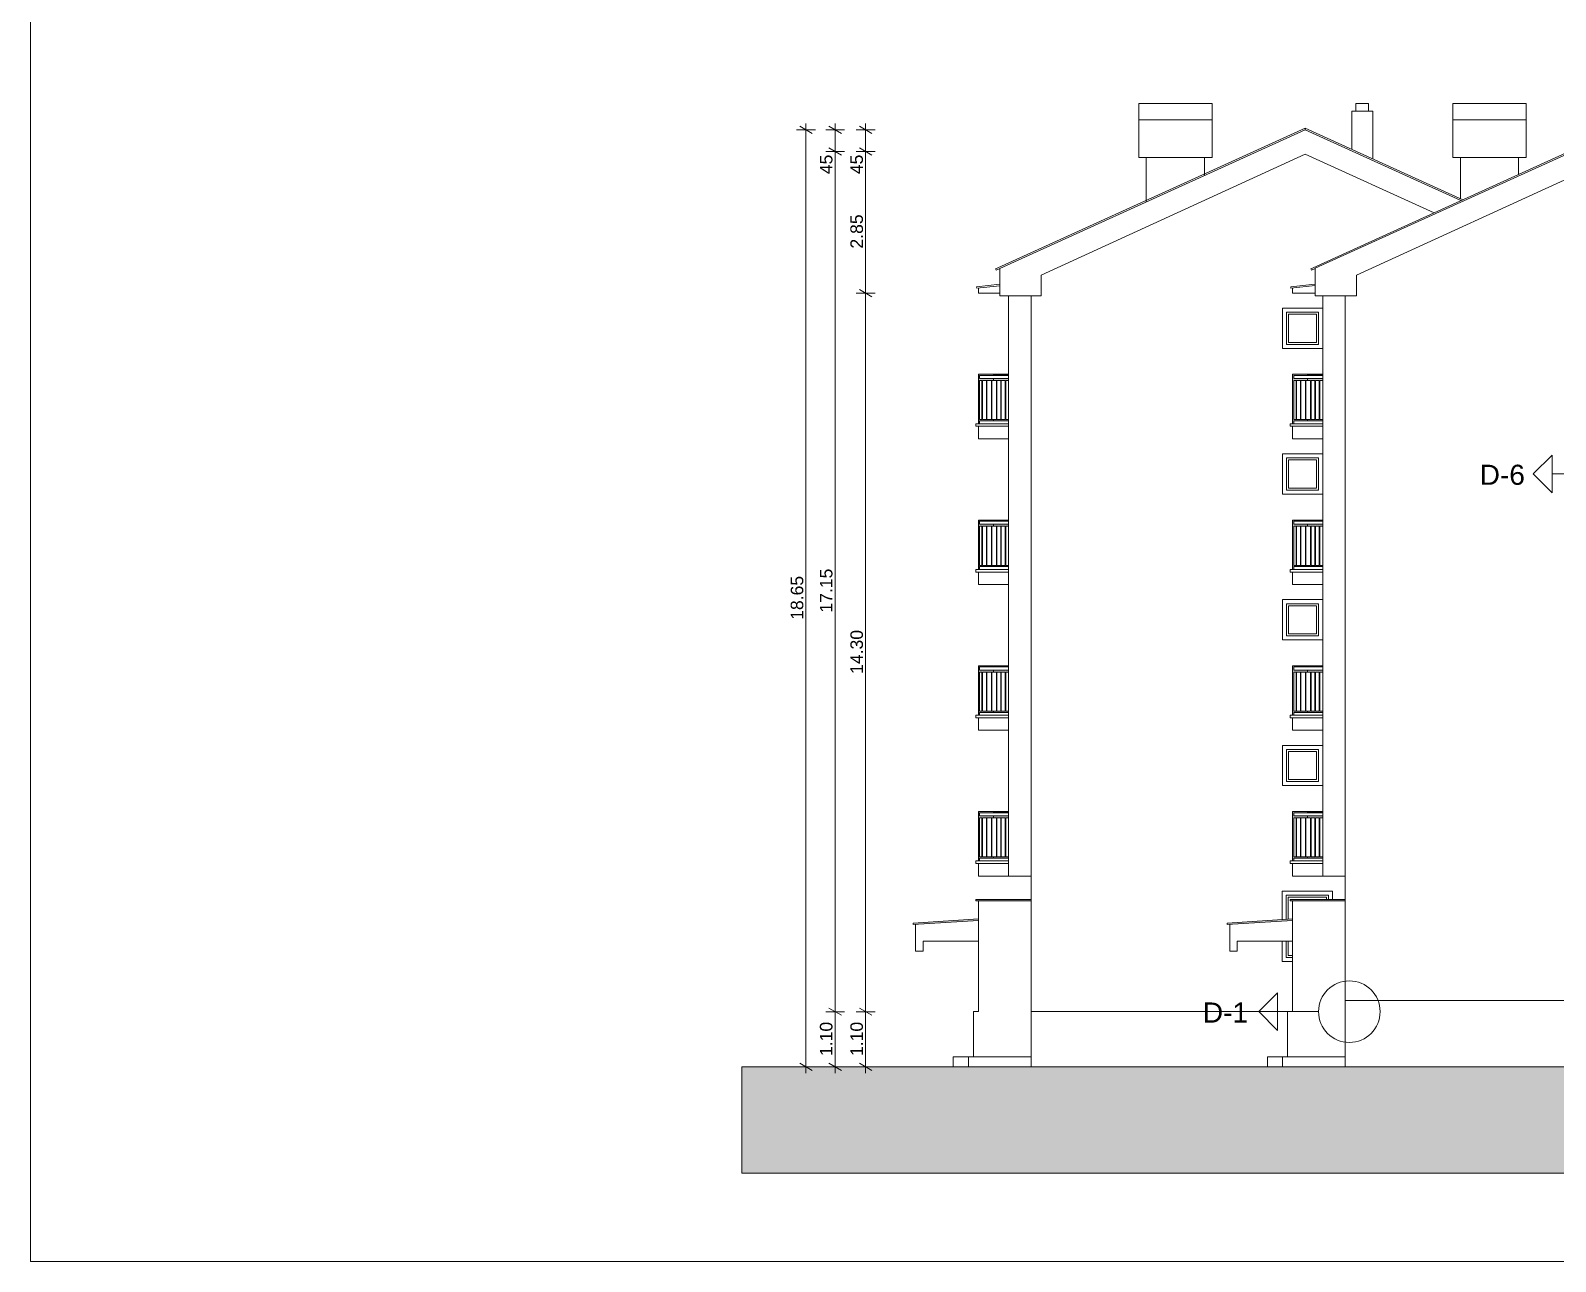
# Model space of a CAD drawing. Header units: feet. Extents: x 2791058 to 2855058, y -67651 to -18651.
# Drawn here: x 2791058 to 2821404, y -67651 to -43151 of the extents above; entities that cross this region are included whole.
import ezdxf

# ---------------------------------------------------------------- set-up
doc = ezdxf.new("R2010")
doc.units = ezdxf.units.FT
doc.header["$MEASUREMENT"] = 0
doc.linetypes.add('Dashed', pattern=[282.222223, 141.111112, -141.111112])
doc.linetypes.add('Hidden Line', pattern=[195.611112, 141.111112, -54.5])
for name, color, linetype, lineweight in [('2D Drafting - General_Pen_No__1', 7, 'Continuous', 0), ('Annotation - Text_Pen_No__20', 1, 'Continuous', 0), ('Dimensioning - General_Pen_No__1', 7, 'Continuous', 0), ('Lines_Pen_No__20', 1, 'Continuous', 0), ('Shell - Roof_Pen_No__1', 7, 'Continuous', 0), ('Shell - Roof_Pen_No__20', 1, 'Continuous', 0), ('Shell - Roof_Pen_No__21', 7, 'Continuous', 0)]:
    doc.layers.add(name, color=color, linetype=linetype, lineweight=lineweight)
doc.layers.add('2D Drafting - General_Pen_No__61', color=7, linetype='Continuous', lineweight=0, true_color=0x6a6a6a)
doc.layers.add('Structural - Bearing_Pen_No__61', color=7, linetype='Continuous', lineweight=0, true_color=0x6a6a6a)
doc.layers.add('Dimensioning - General', color=7, linetype='Continuous')
doc.layers.add('Shell - Roof', color=7, linetype='Continuous')
doc.styles.add('GENERATED_STYLE_1', font='arial.ttf')
doc.styles.add('GENERATED_STYLE_6', font='ARIALUNI.TTF')
doc.dimstyles.new('GENERATED_STYLE__1', dxfattribs={"dimtxt": 250, "dimasz": 190, "dimexe": 0.18, "dimexo": 3, "dimgap": 0.09, "dimtad": 1, "dimlfac": 0.001, "dimzin": 0, "dimdsep": 46, "dimtxsty": 'GENERATED_STYLE_1', "dimblk": 'ARROWHEAD_2', "dimblk1": 'ARROWHEAD_2', "dimblk2": 'ARROWHEAD_2', "dimcen": 0.09, "dimclrd": 7, "dimclre": 7, "dimclrt": 7, "dimadec": 0, "dimazin": 0, "dimtfac": 1, "dimtdec": 4, "dimtmove": 0, "dimatfit": 3, "dimfxl": 1, "dimtolj": 1, "dimtzin": 0, "dimarcsym": 0})

# ---------------------------------------------------------------- blocks, each defined once
blk = doc.blocks.new('*D18', base_point=(2247654, -76425))
at = {"layer": 'Dimensioning - General_Pen_No__1', "color": 7, "linetype": 'Continuous', "lineweight": 0, "transparency": 16777216}
for p, q in [((2807863, -62679), (2807488, -62679)), ((2807551, -62606), (2807801, -62751)), ((2807676, -63779), (2807676, -62679)), ((2807551, -63706), (2807801, -63851)), ((2807863, -63779), (2807488, -63779)), ((2807676, -63901), (2807676, -63779))]:
    blk.add_line(p, q, dxfattribs=at)
at = {"layer": 'Dimensioning - General_Pen_No__1', "color": 7, "lineweight": 0, "transparency": 16777216, "insert": (2807626, -63561), "char_height": 250, "attachment_point": 7, "rotation": 90, "style": 'GENERATED_STYLE_1'}
blk.add_mtext('\\A1;1.10', dxfattribs=at)
blk = doc.blocks.new('ARROWHEAD_2')
at = {"color": 0, "linetype": 'Continuous', "lineweight": 0}
for p, q in [((0, 0), (-1, 0)), ((-0.38, -0.66), (0.38, 0.66))]:
    blk.add_line(p, q, dxfattribs=at)
blk = doc.blocks.new('*D19', base_point=(2247654, -76425))
at = {"layer": 'Dimensioning - General_Pen_No__1', "color": 7, "linetype": 'Continuous', "lineweight": 0, "transparency": 16777216}
for p, q in [((2807863, -48379), (2807488, -48379)), ((2807551, -48307), (2807801, -48451)), ((2807676, -62679), (2807676, -48379)), ((2807863, -62679), (2807488, -62679)), ((2807551, -62606), (2807801, -62751))]:
    blk.add_line(p, q, dxfattribs=at)
at = {"layer": 'Dimensioning - General_Pen_No__1', "color": 7, "lineweight": 0, "transparency": 16777216, "insert": (2807626, -55956), "char_height": 250, "attachment_point": 7, "rotation": 90, "style": 'GENERATED_STYLE_1'}
blk.add_mtext('\\A1;14.30', dxfattribs=at)
blk = doc.blocks.new('*D20', base_point=(2247654, -76425))
at = {"layer": 'Dimensioning - General_Pen_No__1', "color": 7, "linetype": 'Continuous', "lineweight": 0, "transparency": 16777216}
for p, q in [((2807551, -45487), (2807801, -45631)), ((2807863, -45559), (2807488, -45559)), ((2807676, -48379), (2807676, -45559)), ((2807863, -48379), (2807488, -48379)), ((2807551, -48307), (2807801, -48451))]:
    blk.add_line(p, q, dxfattribs=at)
at = {"layer": 'Dimensioning - General_Pen_No__1', "color": 7, "lineweight": 0, "transparency": 16777216, "char_height": 250, "attachment_point": 7, "rotation": 90, "style": 'GENERATED_STYLE_1'}
for s, insert in [('\\A1;45', (2807626, -46011)), ('\\A1;2.85', (2807626, -47491))]:
    blk.add_mtext(s, dxfattribs=dict(at, insert=insert))
blk = doc.blocks.new('*D21', base_point=(2247654, -76425))
at = {"layer": 'Dimensioning - General_Pen_No__1', "color": 7, "linetype": 'Continuous', "lineweight": 0, "transparency": 16777216}
for p, q in [((2807863, -45127), (2807488, -45127)), ((2807801, -45199), (2807551, -45054)), ((2807676, -45127), (2807676, -45004)), ((2807676, -45559), (2807676, -45127)), ((2807551, -45487), (2807801, -45631)), ((2807863, -45559), (2807488, -45559))]:
    blk.add_line(p, q, dxfattribs=at)
blk = doc.blocks.new('*D22', base_point=(2247654, -76425))
at = {"layer": 'Dimensioning - General_Pen_No__1', "color": 7, "linetype": 'Continuous', "lineweight": 0, "transparency": 16777216}
for p, q in [((2807257, -62679), (2806882, -62679)), ((2806944, -62606), (2807194, -62751)), ((2807069, -63779), (2807069, -62679)), ((2806944, -63706), (2807194, -63851)), ((2807257, -63779), (2806882, -63779)), ((2807069, -63901), (2807069, -63779))]:
    blk.add_line(p, q, dxfattribs=at)
at = {"layer": 'Dimensioning - General_Pen_No__1', "color": 7, "lineweight": 0, "transparency": 16777216, "insert": (2807019, -63561), "char_height": 250, "attachment_point": 7, "rotation": 90, "style": 'GENERATED_STYLE_1'}
blk.add_mtext('\\A1;1.10', dxfattribs=at)
blk = doc.blocks.new('*D23', base_point=(2247654, -76425))
at = {"layer": 'Dimensioning - General_Pen_No__1', "color": 7, "linetype": 'Continuous', "lineweight": 0, "transparency": 16777216}
for p, q in [((2806944, -45487), (2807194, -45631)), ((2807257, -45559), (2806882, -45559)), ((2807069, -62679), (2807069, -45559)), ((2807257, -62679), (2806882, -62679)), ((2806944, -62606), (2807194, -62751))]:
    blk.add_line(p, q, dxfattribs=at)
at = {"layer": 'Dimensioning - General_Pen_No__1', "color": 7, "lineweight": 0, "transparency": 16777216, "char_height": 250, "attachment_point": 7, "rotation": 90, "style": 'GENERATED_STYLE_1'}
for s, insert in [('\\A1;45', (2807019, -46011)), ('\\A1;17.15', (2807019, -54736))]:
    blk.add_mtext(s, dxfattribs=dict(at, insert=insert))
blk = doc.blocks.new('*D24', base_point=(2247654, -76425))
at = {"layer": 'Dimensioning - General_Pen_No__1', "color": 7, "linetype": 'Continuous', "lineweight": 0, "transparency": 16777216}
for p, q in [((2807257, -45127), (2806882, -45127)), ((2807194, -45199), (2806944, -45054)), ((2807069, -45127), (2807069, -45004)), ((2807069, -45559), (2807069, -45127)), ((2806944, -45487), (2807194, -45631)), ((2807257, -45559), (2806882, -45559))]:
    blk.add_line(p, q, dxfattribs=at)
blk = doc.blocks.new('*D25', base_point=(2247654, -76425))
at = {"layer": 'Dimensioning - General_Pen_No__1', "color": 7, "linetype": 'Continuous', "lineweight": 0, "transparency": 16777216}
for p, q in [((2806676, -45127), (2806301, -45127)), ((2806614, -45199), (2806364, -45054)), ((2806489, -45127), (2806489, -45004)), ((2806489, -63779), (2806489, -45127)), ((2806364, -63706), (2806614, -63851)), ((2806676, -63779), (2806301, -63779)), ((2806489, -63901), (2806489, -63779))]:
    blk.add_line(p, q, dxfattribs=at)
at = {"layer": 'Dimensioning - General_Pen_No__1', "color": 7, "lineweight": 0, "transparency": 16777216, "insert": (2806439, -54880), "char_height": 250, "attachment_point": 7, "rotation": 90, "style": 'GENERATED_STYLE_1'}
blk.add_mtext('\\A1;18.65', dxfattribs=at)
blk = doc.blocks.new('Line_2', base_point=(2822153, -51976))
at = {"layer": 'Shell - Roof_Pen_No__20', "color": 1, "linetype": 'Continuous', "lineweight": 0}
for p, q in [((2820963, -51976), (2821338, -51601)), ((2821338, -51601), (2821338, -52351)), ((2820963, -51976), (2821338, -52351)), ((2822153, -51976), (2821338, -51976))]:
    blk.add_line(p, q, dxfattribs=at)
blk = doc.blocks.new('Line_3', base_point=(2816689, -62679))
at = {"layer": 'Shell - Roof_Pen_No__20', "color": 1, "linetype": 'Continuous', "lineweight": 0}
for p, q in [((2815499, -62679), (2815874, -62304)), ((2815874, -62304), (2815874, -63054)), ((2815499, -62679), (2815874, -63054)), ((2816689, -62679), (2815874, -62679))]:
    blk.add_line(p, q, dxfattribs=at)

msp = doc.modelspace()

# ---------------------------------------------------------------- hatches: boundary and pattern name
at = {"layer": '2D Drafting - General_Pen_No__61', "linetype": 'Continuous', "lineweight": 0, "true_color": 0x6a6a6a}
msp.add_hatch(color=251, dxfattribs=at).paths.add_polyline_path([(2805215.879, -63778.632), (2834462.309, -63778.632), (2834462.309, -65893.181), (2805215.879, -65893.181)])
at = {"layer": 'Structural - Bearing_Pen_No__61', "linetype": 'Continuous', "lineweight": 0, "true_color": 0x6a6a6a}
h = msp.add_hatch(color=251, dxfattribs=at)
h.paths.add_polyline_path([(2809921.024, -49993.877), (2809921.024, -50979.104), (2809945.024, -50979.104), (2809945.024, -50921.604), (2810221.024, -50921.604), (2810221.024, -50896.604), (2810189.024, -50896.604), (2810189.024, -50119.104), (2810221.024, -50119.104), (2810221.024, -50079.104), (2809945.024, -50079.104), (2809945.024, -50019.104), (2810221.024, -50019.104), (2810221.024, -49993.877), (2809945.024, -49993.877)])
h.paths.add_polyline_path([(2809945.024, -50119.104), (2809991.524, -50119.104), (2809991.524, -50896.604), (2809945.024, -50896.604)], flags=0)
h.paths.add_polyline_path([(2810001.524, -50119.104), (2810079.024, -50119.104), (2810079.023, -50896.604), (2810001.524, -50896.604)], flags=0)
h.paths.add_polyline_path([(2810089.024, -50119.104), (2810179.024, -50119.104), (2810179.024, -50896.604), (2810089.024, -50896.604)], flags=0)
for points in [[(2810521.024, -49993.877), (2810221.024, -49993.877), (2810221.024, -50019.104), (2810521.024, -50019.104)], [(2816771.024, -49993.877), (2816471.024, -49993.877), (2816471.024, -50019.104), (2816771.024, -50019.104)], [(2810521.024, -52893.877), (2810221.024, -52893.877), (2810221.024, -52919.104), (2810521.024, -52919.104)], [(2816771.024, -52893.877), (2816471.024, -52893.877), (2816471.024, -52919.104), (2816771.024, -52919.104)], [(2810521.024, -55793.877), (2810221.024, -55793.877), (2810221.024, -55819.104), (2810521.024, -55819.104)], [(2816771.024, -55793.877), (2816471.024, -55793.877), (2816471.024, -55819.104), (2816771.024, -55819.104)], [(2810521.024, -58693.877), (2810221.024, -58693.877), (2810221.024, -58719.104), (2810521.024, -58719.104)], [(2816771.024, -58693.877), (2816471.024, -58693.877), (2816471.024, -58719.104), (2816771.024, -58719.104)], [(2810971.024, -60473.95), (2810971.024, -60443.95), (2809871.024, -60443.95), (2809871.024, -60473.95)], [(2816121.024, -60443.95), (2816121.024, -60473.95), (2817221.024, -60473.95), (2817221.024, -60443.95)], [(2809921.024, -60833.026), (2808618.895, -60917.26), (2808620.832, -60947.197), (2809921.024, -60863.089)], [(2816171.024, -60863.089), (2816171.024, -60833.026), (2814868.895, -60917.26), (2814870.832, -60947.197)]]:
    msp.add_hatch(color=251, dxfattribs=at).paths.add_polyline_path(points)
h = msp.add_hatch(color=251, dxfattribs=at)
h.paths.add_polyline_path([(2816171.024, -49993.877), (2816171.024, -50979.104), (2816195.024, -50979.104), (2816195.024, -50921.604), (2816471.024, -50921.604), (2816471.024, -50896.604), (2816439.024, -50896.604), (2816439.024, -50119.104), (2816471.024, -50119.104), (2816471.024, -50079.104), (2816195.024, -50079.104), (2816195.024, -50019.104), (2816471.024, -50019.104), (2816471.024, -49993.877), (2816195.024, -49993.877)])
h.paths.add_polyline_path([(2816195.024, -50119.104), (2816241.524, -50119.104), (2816241.524, -50896.604), (2816195.024, -50896.604)], flags=0)
h.paths.add_polyline_path([(2816251.524, -50119.104), (2816329.024, -50119.104), (2816329.023, -50896.604), (2816251.524, -50896.604)], flags=0)
h.paths.add_polyline_path([(2816339.024, -50119.104), (2816429.024, -50119.104), (2816429.024, -50896.604), (2816339.024, -50896.604)], flags=0)
h = msp.add_hatch(color=251, dxfattribs=at)
h.paths.add_polyline_path([(2810221.024, -50921.604), (2810521.024, -50921.604), (2810521.024, -50896.604), (2810464.024, -50896.604), (2810464.024, -50119.104), (2810521.024, -50119.104), (2810521.024, -50079.104), (2810221.024, -50079.104), (2810221.024, -50119.104), (2810279.024, -50119.104), (2810279.024, -50896.604), (2810221.024, -50896.604)])
h.paths.add_polyline_path([(2810289.024, -50896.604), (2810289.024, -50119.104), (2810366.524, -50119.104), (2810366.524, -50896.604)], flags=0)
h.paths.add_polyline_path([(2810454.024, -50896.604), (2810376.524, -50896.604), (2810376.524, -50119.104), (2810454.024, -50119.104)], flags=0)
h = msp.add_hatch(color=251, dxfattribs=at)
h.paths.add_polyline_path([(2816471.024, -50921.604), (2816771.024, -50921.604), (2816771.024, -50896.604), (2816714.024, -50896.604), (2816714.024, -50119.104), (2816771.024, -50119.104), (2816771.024, -50079.104), (2816471.024, -50079.104), (2816471.024, -50119.104), (2816529.024, -50119.104), (2816529.024, -50896.604), (2816471.024, -50896.604)])
h.paths.add_polyline_path([(2816539.024, -50896.604), (2816539.024, -50119.104), (2816616.524, -50119.104), (2816616.524, -50896.604)], flags=0)
h.paths.add_polyline_path([(2816704.024, -50896.604), (2816626.524, -50896.604), (2816626.524, -50119.104), (2816704.024, -50119.104)], flags=0)
h = msp.add_hatch(color=251, dxfattribs=at)
h.paths.add_polyline_path([(2809921.024, -52893.877), (2809921.024, -53879.104), (2809945.024, -53879.104), (2809945.024, -53821.604), (2810221.024, -53821.604), (2810221.024, -53796.604), (2810189.024, -53796.604), (2810189.024, -53019.104), (2810221.024, -53019.104), (2810221.024, -52979.104), (2809945.024, -52979.104), (2809945.024, -52919.104), (2810221.024, -52919.104), (2810221.024, -52893.877), (2809945.024, -52893.877)])
h.paths.add_polyline_path([(2809945.024, -53019.104), (2809991.524, -53019.104), (2809991.524, -53796.604), (2809945.024, -53796.604)], flags=0)
h.paths.add_polyline_path([(2810001.524, -53019.104), (2810079.024, -53019.104), (2810079.023, -53796.604), (2810001.524, -53796.604)], flags=0)
h.paths.add_polyline_path([(2810089.024, -53019.104), (2810179.024, -53019.104), (2810179.024, -53796.604), (2810089.024, -53796.604)], flags=0)
h = msp.add_hatch(color=251, dxfattribs=at)
h.paths.add_polyline_path([(2810221.024, -53821.604), (2810521.024, -53821.604), (2810521.024, -53796.604), (2810464.024, -53796.604), (2810464.024, -53019.104), (2810521.024, -53019.104), (2810521.024, -52979.104), (2810221.024, -52979.104), (2810221.024, -53019.104), (2810279.024, -53019.104), (2810279.024, -53796.604), (2810221.024, -53796.604)])
h.paths.add_polyline_path([(2810289.024, -53796.604), (2810289.024, -53019.104), (2810366.524, -53019.104), (2810366.524, -53796.604)], flags=0)
h.paths.add_polyline_path([(2810454.024, -53796.604), (2810376.524, -53796.604), (2810376.524, -53019.104), (2810454.024, -53019.104)], flags=0)
h = msp.add_hatch(color=251, dxfattribs=at)
h.paths.add_polyline_path([(2816171.024, -52893.877), (2816171.024, -53879.104), (2816195.024, -53879.104), (2816195.024, -53821.604), (2816471.024, -53821.604), (2816471.024, -53796.604), (2816439.024, -53796.604), (2816439.024, -53019.104), (2816471.024, -53019.104), (2816471.024, -52979.104), (2816195.024, -52979.104), (2816195.024, -52919.104), (2816471.024, -52919.104), (2816471.024, -52893.877), (2816195.024, -52893.877)])
h.paths.add_polyline_path([(2816195.024, -53019.104), (2816241.524, -53019.104), (2816241.524, -53796.604), (2816195.024, -53796.604)], flags=0)
h.paths.add_polyline_path([(2816251.524, -53019.104), (2816329.024, -53019.104), (2816329.023, -53796.604), (2816251.524, -53796.604)], flags=0)
h.paths.add_polyline_path([(2816339.024, -53019.104), (2816429.024, -53019.104), (2816429.024, -53796.604), (2816339.024, -53796.604)], flags=0)
h = msp.add_hatch(color=251, dxfattribs=at)
h.paths.add_polyline_path([(2816471.024, -53821.604), (2816771.024, -53821.604), (2816771.024, -53796.604), (2816714.024, -53796.604), (2816714.024, -53019.104), (2816771.024, -53019.104), (2816771.024, -52979.104), (2816471.024, -52979.104), (2816471.024, -53019.104), (2816529.024, -53019.104), (2816529.024, -53796.604), (2816471.024, -53796.604)])
h.paths.add_polyline_path([(2816539.024, -53796.604), (2816539.024, -53019.104), (2816616.524, -53019.104), (2816616.524, -53796.604)], flags=0)
h.paths.add_polyline_path([(2816704.024, -53796.604), (2816626.524, -53796.604), (2816626.524, -53019.104), (2816704.024, -53019.104)], flags=0)
h = msp.add_hatch(color=251, dxfattribs=at)
h.paths.add_polyline_path([(2809921.024, -55793.877), (2809921.024, -56779.104), (2809945.024, -56779.104), (2809945.024, -56721.604), (2810221.024, -56721.604), (2810221.024, -56696.604), (2810189.024, -56696.604), (2810189.024, -55919.104), (2810221.024, -55919.104), (2810221.024, -55879.104), (2809945.024, -55879.104), (2809945.024, -55819.104), (2810221.024, -55819.104), (2810221.024, -55793.877), (2809945.024, -55793.877)])
h.paths.add_polyline_path([(2809945.024, -55919.104), (2809991.524, -55919.104), (2809991.524, -56696.604), (2809945.024, -56696.604)], flags=0)
h.paths.add_polyline_path([(2810001.524, -55919.104), (2810079.024, -55919.104), (2810079.023, -56696.604), (2810001.524, -56696.604)], flags=0)
h.paths.add_polyline_path([(2810089.024, -55919.104), (2810179.024, -55919.104), (2810179.024, -56696.604), (2810089.024, -56696.604)], flags=0)
h = msp.add_hatch(color=251, dxfattribs=at)
h.paths.add_polyline_path([(2816171.024, -55793.877), (2816171.024, -56779.104), (2816195.024, -56779.104), (2816195.024, -56721.604), (2816471.024, -56721.604), (2816471.024, -56696.604), (2816439.024, -56696.604), (2816439.024, -55919.104), (2816471.024, -55919.104), (2816471.024, -55879.104), (2816195.024, -55879.104), (2816195.024, -55819.104), (2816471.024, -55819.104), (2816471.024, -55793.877), (2816195.024, -55793.877)])
h.paths.add_polyline_path([(2816195.024, -55919.104), (2816241.524, -55919.104), (2816241.524, -56696.604), (2816195.024, -56696.604)], flags=0)
h.paths.add_polyline_path([(2816251.524, -55919.104), (2816329.024, -55919.104), (2816329.023, -56696.604), (2816251.524, -56696.604)], flags=0)
h.paths.add_polyline_path([(2816339.024, -55919.104), (2816429.024, -55919.104), (2816429.024, -56696.604), (2816339.024, -56696.604)], flags=0)
h = msp.add_hatch(color=251, dxfattribs=at)
h.paths.add_polyline_path([(2810221.024, -56721.604), (2810521.024, -56721.604), (2810521.024, -56696.604), (2810464.024, -56696.604), (2810464.024, -55919.104), (2810521.024, -55919.104), (2810521.024, -55879.104), (2810221.024, -55879.104), (2810221.024, -55919.104), (2810279.024, -55919.104), (2810279.024, -56696.604), (2810221.024, -56696.604)])
h.paths.add_polyline_path([(2810289.024, -56696.604), (2810289.024, -55919.104), (2810366.524, -55919.104), (2810366.524, -56696.604)], flags=0)
h.paths.add_polyline_path([(2810454.024, -56696.604), (2810376.524, -56696.604), (2810376.524, -55919.104), (2810454.024, -55919.104)], flags=0)
h = msp.add_hatch(color=251, dxfattribs=at)
h.paths.add_polyline_path([(2816471.024, -56721.604), (2816771.024, -56721.604), (2816771.024, -56696.604), (2816714.024, -56696.604), (2816714.024, -55919.104), (2816771.024, -55919.104), (2816771.024, -55879.104), (2816471.024, -55879.104), (2816471.024, -55919.104), (2816529.024, -55919.104), (2816529.024, -56696.604), (2816471.024, -56696.604)])
h.paths.add_polyline_path([(2816539.024, -56696.604), (2816539.024, -55919.104), (2816616.524, -55919.104), (2816616.524, -56696.604)], flags=0)
h.paths.add_polyline_path([(2816704.024, -56696.604), (2816626.524, -56696.604), (2816626.524, -55919.104), (2816704.024, -55919.104)], flags=0)
h = msp.add_hatch(color=251, dxfattribs=at)
h.paths.add_polyline_path([(2809921.024, -58693.877), (2809921.024, -59679.104), (2809945.024, -59679.104), (2809945.024, -59621.604), (2810221.024, -59621.604), (2810221.024, -59596.604), (2810189.024, -59596.604), (2810189.024, -58819.104), (2810221.024, -58819.104), (2810221.024, -58779.104), (2809945.024, -58779.104), (2809945.024, -58719.104), (2810221.024, -58719.104), (2810221.024, -58693.877), (2809945.024, -58693.877)])
h.paths.add_polyline_path([(2809945.024, -58819.104), (2809991.524, -58819.104), (2809991.524, -59596.604), (2809945.024, -59596.604)], flags=0)
h.paths.add_polyline_path([(2810001.524, -58819.104), (2810079.024, -58819.104), (2810079.023, -59596.604), (2810001.524, -59596.604)], flags=0)
h.paths.add_polyline_path([(2810089.024, -58819.104), (2810179.024, -58819.104), (2810179.024, -59596.604), (2810089.024, -59596.604)], flags=0)
h = msp.add_hatch(color=251, dxfattribs=at)
h.paths.add_polyline_path([(2810221.024, -59621.604), (2810521.024, -59621.604), (2810521.024, -59596.604), (2810464.024, -59596.604), (2810464.024, -58819.104), (2810521.024, -58819.104), (2810521.024, -58779.104), (2810221.024, -58779.104), (2810221.024, -58819.104), (2810279.024, -58819.104), (2810279.024, -59596.604), (2810221.024, -59596.604)])
h.paths.add_polyline_path([(2810289.024, -59596.604), (2810289.024, -58819.104), (2810366.524, -58819.104), (2810366.524, -59596.604)], flags=0)
h.paths.add_polyline_path([(2810454.024, -59596.604), (2810376.524, -59596.604), (2810376.524, -58819.104), (2810454.024, -58819.104)], flags=0)
h = msp.add_hatch(color=251, dxfattribs=at)
h.paths.add_polyline_path([(2816171.024, -58693.877), (2816171.024, -59679.104), (2816195.024, -59679.104), (2816195.024, -59621.604), (2816471.024, -59621.604), (2816471.024, -59596.604), (2816439.024, -59596.604), (2816439.024, -58819.104), (2816471.024, -58819.104), (2816471.024, -58779.104), (2816195.024, -58779.104), (2816195.024, -58719.104), (2816471.024, -58719.104), (2816471.024, -58693.877), (2816195.024, -58693.877)])
h.paths.add_polyline_path([(2816195.024, -58819.104), (2816241.524, -58819.104), (2816241.524, -59596.604), (2816195.024, -59596.604)], flags=0)
h.paths.add_polyline_path([(2816251.524, -58819.104), (2816329.024, -58819.104), (2816329.023, -59596.604), (2816251.524, -59596.604)], flags=0)
h.paths.add_polyline_path([(2816339.024, -58819.104), (2816429.024, -58819.104), (2816429.024, -59596.604), (2816339.024, -59596.604)], flags=0)
h = msp.add_hatch(color=251, dxfattribs=at)
h.paths.add_polyline_path([(2816471.024, -59621.604), (2816771.024, -59621.604), (2816771.024, -59596.604), (2816714.024, -59596.604), (2816714.024, -58819.104), (2816771.024, -58819.104), (2816771.024, -58779.104), (2816471.024, -58779.104), (2816471.024, -58819.104), (2816529.024, -58819.104), (2816529.024, -59596.604), (2816471.024, -59596.604)])
h.paths.add_polyline_path([(2816539.024, -59596.604), (2816539.024, -58819.104), (2816616.524, -58819.104), (2816616.524, -59596.604)], flags=0)
h.paths.add_polyline_path([(2816704.024, -59596.604), (2816626.524, -59596.604), (2816626.524, -58819.104), (2816704.024, -58819.104)], flags=0)

# ---------------------------------------------------------------- linework, layer by layer
at = {"layer": '2D Drafting - General_Pen_No__1', "color": 7, "linetype": 'Continuous', "lineweight": 0, "flags": 128}
msp.add_lwpolyline([(2805215.879, -63778.632), (2834462.309, -63778.632), (2834462.309, -65893.181), (2805215.879, -65893.181)], close=True, dxfattribs=at)
at = {"layer": 'Lines_Pen_No__20', "color": 1, "linetype": 'Hidden Line', "lineweight": 0}
for p, q in [((2815971.024, -48819.104), (2815971.024, -48679.104)), ((2816771.024, -48679.104), (2815971.024, -48679.104)), ((2815971.024, -48819.104), (2815971.024, -48679.104)), ((2816771.024, -48819.104), (2816771.024, -48679.104)), ((2815971.024, -51719.104), (2815971.024, -51579.104)), ((2816771.024, -51579.104), (2815971.024, -51579.104)), ((2815971.024, -51719.104), (2815971.024, -51579.104)), ((2816771.024, -51719.104), (2816771.024, -51579.104)), ((2815971.024, -54619.104), (2815971.024, -54479.104)), ((2816771.024, -54479.104), (2815971.024, -54479.104)), ((2815971.024, -54619.104), (2815971.024, -54479.104)), ((2816771.024, -54619.104), (2816771.024, -54479.104)), ((2815971.024, -57519.104), (2815971.024, -57379.104)), ((2816771.024, -57379.104), (2815971.024, -57379.104)), ((2815971.024, -57519.104), (2815971.024, -57379.104)), ((2816771.024, -57519.104), (2816771.024, -57379.104)), ((2816967.226, -60279.104), (2815967.226, -60279.104)), ((2815967.226, -60419.104), (2815967.226, -60279.104)), ((2816967.226, -60419.104), (2816967.226, -60279.104))]:
    msp.add_line(p, q, dxfattribs=at)
at = {"layer": 'Lines_Pen_No__20', "color": 1, "linetype": 'Continuous', "lineweight": 0}
for p, q in [((2816967.226, -60279.104), (2815967.226, -60279.104)), ((2815967.226, -60279.104), (2815967.226, -60846.21)), ((2816047.226, -60359.104), (2816047.226, -60841.034)), ((2816887.226, -60359.104), (2816047.226, -60359.104)), ((2816887.226, -60443.95), (2816887.226, -60359.104)), ((2816967.226, -60443.95), (2816967.226, -60279.104)), ((2816087.226, -60399.104), (2816087.226, -60838.447)), ((2816847.226, -60399.104), (2816087.226, -60399.104)), ((2816847.226, -60443.95), (2816847.226, -60399.104)), ((2815967.226, -61278.632), (2815967.226, -61679.104)), ((2816047.226, -61278.632), (2816047.226, -61599.104)), ((2816087.226, -61278.632), (2816087.226, -61559.104)), ((2816047.226, -61599.104), (2816171.024, -61599.104)), ((2816087.226, -61559.104), (2816171.024, -61559.104)), ((2815967.226, -61679.104), (2816171.024, -61679.104))]:
    msp.add_line(p, q, dxfattribs=at)
for points in [[(2815971.024, -48679.104), (2816771.024, -48679.104), (2816771.024, -49479.104), (2815971.024, -49479.104)], [(2816051.024, -48759.104), (2816691.024, -48759.104), (2816691.024, -49399.104), (2816051.024, -49399.104)], [(2816091.024, -48799.104), (2816651.024, -48799.104), (2816651.024, -49359.104), (2816091.024, -49359.104)], [(2815971.024, -51579.104), (2816771.024, -51579.104), (2816771.024, -52379.104), (2815971.024, -52379.104)], [(2816051.024, -51659.104), (2816691.024, -51659.104), (2816691.024, -52299.104), (2816051.024, -52299.104)], [(2816091.024, -51699.104), (2816651.024, -51699.104), (2816651.024, -52259.104), (2816091.024, -52259.104)], [(2815971.024, -54479.104), (2816771.024, -54479.104), (2816771.024, -55279.104), (2815971.024, -55279.104)], [(2816051.024, -54559.104), (2816691.024, -54559.104), (2816691.024, -55199.104), (2816051.024, -55199.104)], [(2816091.024, -54599.104), (2816651.024, -54599.104), (2816651.024, -55159.104), (2816091.024, -55159.104)], [(2815971.024, -57379.104), (2816771.024, -57379.104), (2816771.024, -58179.104), (2815971.024, -58179.104)], [(2816051.024, -57459.104), (2816691.024, -57459.104), (2816691.024, -58099.104), (2816051.024, -58099.104)], [(2816091.024, -57499.104), (2816651.024, -57499.104), (2816651.024, -58059.104), (2816091.024, -58059.104)]]:
    msp.add_lwpolyline(points, close=True, dxfattribs=at)
msp.add_circle((2817301.746, -62678.632), 612.502, dxfattribs=at)
at = {"layer": 'Shell - Roof_Pen_No__1', "color": 7, "linetype": 'Continuous', "lineweight": 0}
for p, q in [((2817430.557, -44603.924), (2817680.557, -44603.924)), ((2817351.024, -44753.924), (2817351.024, -45516.793)), ((2817351.024, -44753.924), (2817771.024, -44753.924)), ((2817771.024, -44753.924), (2817771.024, -45707.873))]:
    msp.add_line(p, q, dxfattribs=at)
at = {"layer": 'Shell - Roof_Pen_No__20', "color": 1, "linetype": 'Continuous', "lineweight": 0}
for p, q in [((2816771.024, -48679.104), (2815971.024, -48679.104)), ((2815971.024, -48679.104), (2815971.024, -49479.104)), ((2816771.024, -49479.104), (2816771.024, -48679.104)), ((2815971.024, -49479.104), (2816771.024, -49479.104)), ((2816771.024, -51579.104), (2815971.024, -51579.104)), ((2815971.024, -51579.104), (2815971.024, -52379.104)), ((2816771.024, -52379.104), (2816771.024, -51579.104)), ((2815971.024, -52379.104), (2816771.024, -52379.104)), ((2816771.024, -54479.104), (2815971.024, -54479.104)), ((2815971.024, -54479.104), (2815971.024, -55279.104)), ((2816771.024, -55279.104), (2816771.024, -54479.104)), ((2815971.024, -55279.104), (2816771.024, -55279.104)), ((2816771.024, -57379.104), (2815971.024, -57379.104)), ((2815971.024, -57379.104), (2815971.024, -58179.104)), ((2816771.024, -58179.104), (2816771.024, -57379.104)), ((2815971.024, -58179.104), (2816771.024, -58179.104))]:
    msp.add_line(p, q, dxfattribs=at)
at = {"layer": 'Shell - Roof_Pen_No__21', "color": 7, "linetype": 'Continuous', "lineweight": 0}
for p, q in [((2791057.579, -67651.285), (2791057.579, -18651.285)), ((2813111.024, -44603.924), (2814571.024, -44603.924)), ((2813111.024, -45678.4), (2813111.024, -44603.924)), ((2814571.024, -45678.4), (2814571.024, -44603.924)), ((2817430.557, -44603.924), (2817430.557, -44753.924)), ((2817680.557, -44603.924), (2817680.557, -44753.924)), ((2819361.024, -44603.924), (2820821.024, -44603.924)), ((2819361.024, -45678.4), (2819361.024, -44603.924)), ((2820821.024, -45678.4), (2820821.024, -44603.924)), ((2810308.601, -47874.544), (2816421.024, -45093.689)), ((2816421.024, -45126.647), (2810346.024, -47890.477)), ((2813111.024, -44928.4), (2814571.024, -44928.4)), ((2816421.024, -45126.647), (2816421.024, -45093.689)), ((2816421.024, -45093.689), (2819558.524, -46521.099)), ((2816421.024, -45126.647), (2819522.302, -46537.578)), ((2816583.601, -47874.544), (2822696.024, -45093.689)), ((2822696.024, -45126.647), (2816621.024, -47879.104)), ((2819361.024, -44928.4), (2820821.024, -44928.4)), ((2811171.024, -48023.479), (2816421.024, -45613.894)), ((2813261.024, -45678.4), (2813111.024, -45678.4)), ((2813261.024, -45678.4), (2814421.024, -45678.4)), ((2813261.024, -45678.4), (2813261.024, -46564.294)), ((2814421.024, -45678.4), (2814571.024, -45678.4)), ((2814421.024, -45678.4), (2814421.024, -46036.55)), ((2816421.024, -45613.894), (2818986.809, -46781.201)), ((2817446.024, -48023.479), (2822696.024, -45613.894)), ((2819511.024, -45678.4), (2819361.024, -45678.4)), ((2819511.024, -45678.4), (2820671.024, -45678.4)), ((2819511.024, -45678.4), (2819511.024, -46499.489)), ((2820671.024, -45678.4), (2820821.024, -45678.4)), ((2820671.024, -45678.4), (2820671.024, -46014.965)), ((2810308.601, -47874.544), (2810263.089, -47895.25)), ((2810263.089, -47895.25), (2810275.513, -47922.557)), ((2810346.024, -47890.477), (2810275.513, -47922.557)), ((2810346.024, -48429.104), (2810346.024, -47890.477)), ((2816583.601, -47874.544), (2816538.089, -47895.25)), ((2816538.089, -47895.25), (2816550.513, -47922.557)), ((2816621.024, -47890.477), (2816550.513, -47922.557)), ((2816621.024, -48379.104), (2816621.024, -47879.104)), ((2810346.024, -48201.697), (2809885.677, -48252.846)), ((2810346.024, -48231.881), (2809888.99, -48282.663)), ((2811171.024, -48429.104), (2811171.024, -48023.479)), ((2816617.711, -48199.287), (2816135.677, -48252.846)), ((2816621.024, -48229.104), (2816138.99, -48282.663)), ((2816621.024, -48429.104), (2816621.024, -48229.104)), ((2817446.024, -48429.104), (2817446.024, -48023.479)), ((2809888.99, -48282.663), (2809885.677, -48252.846)), ((2809921.024, -48379.104), (2809921.024, -48279.104)), ((2810346.024, -48379.104), (2809921.024, -48379.104)), ((2811171.024, -48429.104), (2810346.024, -48429.104)), ((2810521.024, -48429.104), (2810521.024, -59979.104)), ((2810971.024, -48429.104), (2810971.024, -63778.632)), ((2816138.99, -48282.663), (2816135.677, -48252.846)), ((2816171.024, -48379.104), (2816171.024, -48279.104)), ((2816621.024, -48379.104), (2816171.024, -48379.104)), ((2817446.024, -48429.104), (2816621.024, -48429.104)), ((2816771.024, -48429.104), (2816771.024, -59979.104)), ((2817221.024, -48429.104), (2817221.024, -60078.632)), ((2809921.024, -50979.104), (2809871.024, -50979.104)), ((2809871.024, -50979.104), (2809871.024, -51029.104)), ((2809921.024, -50979.104), (2810521.024, -50979.104)), ((2816171.024, -50979.104), (2816121.024, -50979.104)), ((2816121.024, -50979.104), (2816121.024, -51029.104)), ((2816171.024, -50979.104), (2816771.024, -50979.104)), ((2809871.024, -51029.104), (2810521.024, -51029.104)), ((2809921.024, -51279.104), (2809921.024, -51029.104)), ((2810521.024, -51279.104), (2809921.024, -51279.104)), ((2816121.024, -51029.104), (2816771.024, -51029.104)), ((2816171.024, -51279.104), (2816171.024, -51029.104)), ((2816771.024, -51279.104), (2816171.024, -51279.104)), ((2809921.024, -53879.104), (2809871.024, -53879.104)), ((2809871.024, -53879.104), (2809871.024, -53929.104)), ((2809871.024, -53929.104), (2810521.024, -53929.104)), ((2809921.024, -53879.104), (2810521.024, -53879.104)), ((2809921.024, -54179.104), (2809921.024, -53929.104)), ((2816171.024, -53879.104), (2816121.024, -53879.104)), ((2816121.024, -53879.104), (2816121.024, -53929.104)), ((2816121.024, -53929.104), (2816771.024, -53929.104)), ((2816171.024, -53879.104), (2816771.024, -53879.104)), ((2816171.024, -54179.104), (2816171.024, -53929.104)), ((2810521.024, -54179.104), (2809921.024, -54179.104)), ((2816771.024, -54179.104), (2816171.024, -54179.104)), ((2809921.024, -56779.104), (2809871.024, -56779.104)), ((2809871.024, -56779.104), (2809871.024, -56829.104)), ((2809871.024, -56829.104), (2810521.024, -56829.104)), ((2809921.024, -56779.104), (2810521.024, -56779.104)), ((2809921.024, -57079.104), (2809921.024, -56829.104)), ((2816171.024, -56779.104), (2816121.024, -56779.104)), ((2816121.024, -56779.104), (2816121.024, -56829.104)), ((2816121.024, -56829.104), (2816771.024, -56829.104)), ((2816171.024, -56779.104), (2816771.024, -56779.104)), ((2816171.024, -57079.104), (2816171.024, -56829.104)), ((2810521.024, -57079.104), (2809921.024, -57079.104)), ((2816771.024, -57079.104), (2816171.024, -57079.104)), ((2809921.024, -59679.104), (2809871.024, -59679.104)), ((2809871.024, -59679.104), (2809871.024, -59729.104)), ((2809871.024, -59729.104), (2810521.024, -59729.104)), ((2809921.024, -59679.104), (2810521.024, -59679.104)), ((2809921.024, -59979.104), (2809921.024, -59729.104)), ((2816171.024, -59679.104), (2816121.024, -59679.104)), ((2816121.024, -59679.104), (2816121.024, -59729.104)), ((2816121.024, -59729.104), (2816771.024, -59729.104)), ((2816171.024, -59679.104), (2816771.024, -59679.104)), ((2816171.024, -59979.104), (2816171.024, -59729.104)), ((2817221.024, -59489.42), (2817221.024, -63778.632)), ((2810521.024, -59979.104), (2809921.024, -59979.104)), ((2810521.024, -59979.104), (2810971.024, -59979.104)), ((2816771.024, -59979.104), (2816171.024, -59979.104)), ((2816771.024, -59979.104), (2817221.024, -59979.104)), ((2815967.226, -60279.104), (2815967.226, -60846.21)), ((2816405.773, -60279.104), (2815967.226, -60279.104)), ((2809871.024, -60473.95), (2809871.024, -60443.95)), ((2810971.024, -60443.95), (2809871.024, -60443.95)), ((2810971.024, -60473.95), (2809871.024, -60473.95)), ((2809921.024, -62678.632), (2809921.024, -60473.95)), ((2816121.024, -60473.95), (2816121.024, -60443.95)), ((2817221.024, -60443.95), (2816121.024, -60443.95)), ((2817221.024, -60473.95), (2816121.024, -60473.95)), ((2816171.024, -62678.632), (2816171.024, -60473.95)), ((2808618.895, -60917.26), (2809921.024, -60833.026)), ((2808620.832, -60947.197), (2808618.895, -60917.26)), ((2808620.832, -60947.197), (2809921.024, -60863.089)), ((2808671.024, -60943.95), (2808671.024, -61473.95)), ((2814868.895, -60917.26), (2816171.024, -60833.026)), ((2814870.832, -60947.197), (2814868.895, -60917.26)), ((2814870.832, -60947.197), (2816171.024, -60863.089)), ((2814921.024, -60943.95), (2814921.024, -61473.95)), ((2808821.024, -61278.632), (2809921.024, -61278.632)), ((2808821.024, -61473.95), (2808821.024, -61278.632)), ((2815071.024, -61278.632), (2816171.024, -61278.632)), ((2815071.024, -61473.95), (2815071.024, -61278.632)), ((2815967.226, -61278.632), (2815967.226, -61679.104)), ((2808671.024, -61473.95), (2808821.024, -61473.95)), ((2814921.024, -61473.95), (2815071.024, -61473.95)), ((2815967.226, -61679.104), (2816151.024, -61679.104)), ((2817221.024, -62458.967), (2828171.024, -62458.967)), ((2809821.024, -62678.632), (2809921.024, -62678.632)), ((2809821.024, -62678.632), (2809821.024, -63578.632)), ((2816071.024, -62678.632), (2810971.024, -62678.632)), ((2816071.024, -62678.632), (2816171.024, -62678.632)), ((2816071.024, -62678.632), (2816071.024, -63578.632)), ((2809421.024, -63578.632), (2810971.024, -63578.632)), ((2809421.024, -63779.756), (2809421.024, -63578.632)), ((2809721.024, -63778.632), (2809721.024, -63578.632)), ((2815671.024, -63578.632), (2817221.024, -63578.632)), ((2815671.024, -63779.756), (2815671.024, -63578.632)), ((2815971.024, -63778.632), (2815971.024, -63578.632)), ((2807787.621, -63778.632), (2828171.024, -63778.632)), ((2791057.579, -67651.285), (2855057.579, -67651.285))]:
    msp.add_line(p, q, dxfattribs=at)
at = {"layer": 'Shell - Roof_Pen_No__21', "color": 7, "linetype": 'Dashed', "lineweight": 0}
for p, q in [((2816967.226, -60279.104), (2816405.773, -60279.104)), ((2816967.226, -60443.95), (2816967.226, -60279.104)), ((2816171.024, -61679.104), (2816151.024, -61679.104))]:
    msp.add_line(p, q, dxfattribs=at)
at = {"layer": 'Structural - Bearing_Pen_No__61', "color": 251, "linetype": 'Continuous', "lineweight": 0, "true_color": 0x6a6a6a, "flags": 128}
for points in [[(2809921.024, -49993.877), (2809921.024, -50979.104), (2809945.024, -50979.104), (2809945.024, -50921.604), (2810221.024, -50921.604), (2810221.024, -50896.604), (2810189.024, -50896.604), (2810189.024, -50119.104), (2810221.024, -50119.104), (2810221.024, -50079.104), (2809945.024, -50079.104), (2809945.024, -50019.104), (2810221.024, -50019.104), (2810221.024, -49993.877), (2809945.024, -49993.877)], [(2810521.024, -49993.877), (2810221.024, -49993.877), (2810221.024, -50019.104), (2810521.024, -50019.104)], [(2816171.024, -49993.877), (2816171.024, -50979.104), (2816195.024, -50979.104), (2816195.024, -50921.604), (2816471.024, -50921.604), (2816471.024, -50896.604), (2816439.024, -50896.604), (2816439.024, -50119.104), (2816471.024, -50119.104), (2816471.024, -50079.104), (2816195.024, -50079.104), (2816195.024, -50019.104), (2816471.024, -50019.104), (2816471.024, -49993.877), (2816195.024, -49993.877)], [(2816771.024, -49993.877), (2816471.024, -49993.877), (2816471.024, -50019.104), (2816771.024, -50019.104)], [(2809945.024, -50119.104), (2809991.524, -50119.104), (2809991.524, -50896.604), (2809945.024, -50896.604)], [(2810001.524, -50119.104), (2810079.024, -50119.104), (2810079.023, -50896.604), (2810001.524, -50896.604)], [(2810089.024, -50119.104), (2810179.024, -50119.104), (2810179.024, -50896.604), (2810089.024, -50896.604)], [(2810221.024, -50921.604), (2810521.024, -50921.604), (2810521.024, -50896.604), (2810464.024, -50896.604), (2810464.024, -50119.104), (2810521.024, -50119.104), (2810521.024, -50079.104), (2810221.024, -50079.104), (2810221.024, -50119.104), (2810279.024, -50119.104), (2810279.024, -50896.604), (2810221.024, -50896.604)], [(2810289.024, -50896.604), (2810289.024, -50119.104), (2810366.524, -50119.104), (2810366.524, -50896.604)], [(2810454.024, -50896.604), (2810376.524, -50896.604), (2810376.524, -50119.104), (2810454.024, -50119.104)], [(2816195.024, -50119.104), (2816241.524, -50119.104), (2816241.524, -50896.604), (2816195.024, -50896.604)], [(2816251.524, -50119.104), (2816329.024, -50119.104), (2816329.023, -50896.604), (2816251.524, -50896.604)], [(2816339.024, -50119.104), (2816429.024, -50119.104), (2816429.024, -50896.604), (2816339.024, -50896.604)], [(2816471.024, -50921.604), (2816771.024, -50921.604), (2816771.024, -50896.604), (2816714.024, -50896.604), (2816714.024, -50119.104), (2816771.024, -50119.104), (2816771.024, -50079.104), (2816471.024, -50079.104), (2816471.024, -50119.104), (2816529.024, -50119.104), (2816529.024, -50896.604), (2816471.024, -50896.604)], [(2816539.024, -50896.604), (2816539.024, -50119.104), (2816616.524, -50119.104), (2816616.524, -50896.604)], [(2816704.024, -50896.604), (2816626.524, -50896.604), (2816626.524, -50119.104), (2816704.024, -50119.104)], [(2809921.024, -52893.877), (2809921.024, -53879.104), (2809945.024, -53879.104), (2809945.024, -53821.604), (2810221.024, -53821.604), (2810221.024, -53796.604), (2810189.024, -53796.604), (2810189.024, -53019.104), (2810221.024, -53019.104), (2810221.024, -52979.104), (2809945.024, -52979.104), (2809945.024, -52919.104), (2810221.024, -52919.104), (2810221.024, -52893.877), (2809945.024, -52893.877)], [(2809945.024, -53019.104), (2809991.524, -53019.104), (2809991.524, -53796.604), (2809945.024, -53796.604)], [(2810001.524, -53019.104), (2810079.024, -53019.104), (2810079.023, -53796.604), (2810001.524, -53796.604)], [(2810089.024, -53019.104), (2810179.024, -53019.104), (2810179.024, -53796.604), (2810089.024, -53796.604)], [(2810521.024, -52893.877), (2810221.024, -52893.877), (2810221.024, -52919.104), (2810521.024, -52919.104)], [(2810221.024, -53821.604), (2810521.024, -53821.604), (2810521.024, -53796.604), (2810464.024, -53796.604), (2810464.024, -53019.104), (2810521.024, -53019.104), (2810521.024, -52979.104), (2810221.024, -52979.104), (2810221.024, -53019.104), (2810279.024, -53019.104), (2810279.024, -53796.604), (2810221.024, -53796.604)], [(2810289.024, -53796.604), (2810289.024, -53019.104), (2810366.524, -53019.104), (2810366.524, -53796.604)], [(2810454.024, -53796.604), (2810376.524, -53796.604), (2810376.524, -53019.104), (2810454.024, -53019.104)], [(2816171.024, -52893.877), (2816171.024, -53879.104), (2816195.024, -53879.104), (2816195.024, -53821.604), (2816471.024, -53821.604), (2816471.024, -53796.604), (2816439.024, -53796.604), (2816439.024, -53019.104), (2816471.024, -53019.104), (2816471.024, -52979.104), (2816195.024, -52979.104), (2816195.024, -52919.104), (2816471.024, -52919.104), (2816471.024, -52893.877), (2816195.024, -52893.877)], [(2816195.024, -53019.104), (2816241.524, -53019.104), (2816241.524, -53796.604), (2816195.024, -53796.604)], [(2816251.524, -53019.104), (2816329.024, -53019.104), (2816329.023, -53796.604), (2816251.524, -53796.604)], [(2816339.024, -53019.104), (2816429.024, -53019.104), (2816429.024, -53796.604), (2816339.024, -53796.604)], [(2816771.024, -52893.877), (2816471.024, -52893.877), (2816471.024, -52919.104), (2816771.024, -52919.104)], [(2816471.024, -53821.604), (2816771.024, -53821.604), (2816771.024, -53796.604), (2816714.024, -53796.604), (2816714.024, -53019.104), (2816771.024, -53019.104), (2816771.024, -52979.104), (2816471.024, -52979.104), (2816471.024, -53019.104), (2816529.024, -53019.104), (2816529.024, -53796.604), (2816471.024, -53796.604)], [(2816539.024, -53796.604), (2816539.024, -53019.104), (2816616.524, -53019.104), (2816616.524, -53796.604)], [(2816704.024, -53796.604), (2816626.524, -53796.604), (2816626.524, -53019.104), (2816704.024, -53019.104)], [(2809921.024, -55793.877), (2809921.024, -56779.104), (2809945.024, -56779.104), (2809945.024, -56721.604), (2810221.024, -56721.604), (2810221.024, -56696.604), (2810189.024, -56696.604), (2810189.024, -55919.104), (2810221.024, -55919.104), (2810221.024, -55879.104), (2809945.024, -55879.104), (2809945.024, -55819.104), (2810221.024, -55819.104), (2810221.024, -55793.877), (2809945.024, -55793.877)], [(2810521.024, -55793.877), (2810221.024, -55793.877), (2810221.024, -55819.104), (2810521.024, -55819.104)], [(2816171.024, -55793.877), (2816171.024, -56779.104), (2816195.024, -56779.104), (2816195.024, -56721.604), (2816471.024, -56721.604), (2816471.024, -56696.604), (2816439.024, -56696.604), (2816439.024, -55919.104), (2816471.024, -55919.104), (2816471.024, -55879.104), (2816195.024, -55879.104), (2816195.024, -55819.104), (2816471.024, -55819.104), (2816471.024, -55793.877), (2816195.024, -55793.877)], [(2816771.024, -55793.877), (2816471.024, -55793.877), (2816471.024, -55819.104), (2816771.024, -55819.104)], [(2809945.024, -55919.104), (2809991.524, -55919.104), (2809991.524, -56696.604), (2809945.024, -56696.604)], [(2810001.524, -55919.104), (2810079.024, -55919.104), (2810079.023, -56696.604), (2810001.524, -56696.604)], [(2810089.024, -55919.104), (2810179.024, -55919.104), (2810179.024, -56696.604), (2810089.024, -56696.604)], [(2810221.024, -56721.604), (2810521.024, -56721.604), (2810521.024, -56696.604), (2810464.024, -56696.604), (2810464.024, -55919.104), (2810521.024, -55919.104), (2810521.024, -55879.104), (2810221.024, -55879.104), (2810221.024, -55919.104), (2810279.024, -55919.104), (2810279.024, -56696.604), (2810221.024, -56696.604)], [(2810289.024, -56696.604), (2810289.024, -55919.104), (2810366.524, -55919.104), (2810366.524, -56696.604)], [(2810454.024, -56696.604), (2810376.524, -56696.604), (2810376.524, -55919.104), (2810454.024, -55919.104)], [(2816195.024, -55919.104), (2816241.524, -55919.104), (2816241.524, -56696.604), (2816195.024, -56696.604)], [(2816251.524, -55919.104), (2816329.024, -55919.104), (2816329.023, -56696.604), (2816251.524, -56696.604)], [(2816339.024, -55919.104), (2816429.024, -55919.104), (2816429.024, -56696.604), (2816339.024, -56696.604)], [(2816471.024, -56721.604), (2816771.024, -56721.604), (2816771.024, -56696.604), (2816714.024, -56696.604), (2816714.024, -55919.104), (2816771.024, -55919.104), (2816771.024, -55879.104), (2816471.024, -55879.104), (2816471.024, -55919.104), (2816529.024, -55919.104), (2816529.024, -56696.604), (2816471.024, -56696.604)], [(2816539.024, -56696.604), (2816539.024, -55919.104), (2816616.524, -55919.104), (2816616.524, -56696.604)], [(2816704.024, -56696.604), (2816626.524, -56696.604), (2816626.524, -55919.104), (2816704.024, -55919.104)], [(2809921.024, -58693.877), (2809921.024, -59679.104), (2809945.024, -59679.104), (2809945.024, -59621.604), (2810221.024, -59621.604), (2810221.024, -59596.604), (2810189.024, -59596.604), (2810189.024, -58819.104), (2810221.024, -58819.104), (2810221.024, -58779.104), (2809945.024, -58779.104), (2809945.024, -58719.104), (2810221.024, -58719.104), (2810221.024, -58693.877), (2809945.024, -58693.877)], [(2809945.024, -58819.104), (2809991.524, -58819.104), (2809991.524, -59596.604), (2809945.024, -59596.604)], [(2810001.524, -58819.104), (2810079.024, -58819.104), (2810079.023, -59596.604), (2810001.524, -59596.604)], [(2810089.024, -58819.104), (2810179.024, -58819.104), (2810179.024, -59596.604), (2810089.024, -59596.604)], [(2810521.024, -58693.877), (2810221.024, -58693.877), (2810221.024, -58719.104), (2810521.024, -58719.104)], [(2810221.024, -59621.604), (2810521.024, -59621.604), (2810521.024, -59596.604), (2810464.024, -59596.604), (2810464.024, -58819.104), (2810521.024, -58819.104), (2810521.024, -58779.104), (2810221.024, -58779.104), (2810221.024, -58819.104), (2810279.024, -58819.104), (2810279.024, -59596.604), (2810221.024, -59596.604)], [(2810289.024, -59596.604), (2810289.024, -58819.104), (2810366.524, -58819.104), (2810366.524, -59596.604)], [(2810454.024, -59596.604), (2810376.524, -59596.604), (2810376.524, -58819.104), (2810454.024, -58819.104)], [(2816171.024, -58693.877), (2816171.024, -59679.104), (2816195.024, -59679.104), (2816195.024, -59621.604), (2816471.024, -59621.604), (2816471.024, -59596.604), (2816439.024, -59596.604), (2816439.024, -58819.104), (2816471.024, -58819.104), (2816471.024, -58779.104), (2816195.024, -58779.104), (2816195.024, -58719.104), (2816471.024, -58719.104), (2816471.024, -58693.877), (2816195.024, -58693.877)], [(2816195.024, -58819.104), (2816241.524, -58819.104), (2816241.524, -59596.604), (2816195.024, -59596.604)], [(2816251.524, -58819.104), (2816329.024, -58819.104), (2816329.023, -59596.604), (2816251.524, -59596.604)], [(2816339.024, -58819.104), (2816429.024, -58819.104), (2816429.024, -59596.604), (2816339.024, -59596.604)], [(2816771.024, -58693.877), (2816471.024, -58693.877), (2816471.024, -58719.104), (2816771.024, -58719.104)], [(2816471.024, -59621.604), (2816771.024, -59621.604), (2816771.024, -59596.604), (2816714.024, -59596.604), (2816714.024, -58819.104), (2816771.024, -58819.104), (2816771.024, -58779.104), (2816471.024, -58779.104), (2816471.024, -58819.104), (2816529.024, -58819.104), (2816529.024, -59596.604), (2816471.024, -59596.604)], [(2816539.024, -59596.604), (2816539.024, -58819.104), (2816616.524, -58819.104), (2816616.524, -59596.604)], [(2816704.024, -59596.604), (2816626.524, -59596.604), (2816626.524, -58819.104), (2816704.024, -58819.104)], [(2810971.024, -60473.95), (2810971.024, -60443.95), (2809871.024, -60443.95), (2809871.024, -60473.95)], [(2816121.024, -60443.95), (2816121.024, -60473.95), (2817221.024, -60473.95), (2817221.024, -60443.95)], [(2809921.024, -60833.026), (2808618.895, -60917.26), (2808620.832, -60947.197), (2809921.024, -60863.089)], [(2816171.024, -60863.089), (2816171.024, -60833.026), (2814868.895, -60917.26), (2814870.832, -60947.197)]]:
    msp.add_lwpolyline(points, close=True, dxfattribs=at)

# ---------------------------------------------------------------- block references
at = {"layer": 'Shell - Roof', "color": 1, "linetype": 'Continuous', "lineweight": 0}
for name, p in [('Line_2', (2822153.011, -51975.891)), ('Line_3', (2816689.243, -62678.632))]:
    msp.add_blockref(name, p, dxfattribs=at)

# ---------------------------------------------------------------- texts
at = {"layer": 'Annotation - Text_Pen_No__20', "color": 1, "linetype": 'Continuous', "lineweight": 0, "char_height": 400, "attachment_point": 2, "style": 'GENERATED_STYLE_6'}
for s, insert in [('\\A1;D-6', (2820345.311, -51793.26)), ('\\A1;D-1', (2814836.366, -62496.001))]:
    msp.add_mtext(s, dxfattribs=dict(at, insert=insert))

# ---------------------------------------------------------------- dimensions: what is measured, and where the dimension line sits
at = {"layer": 'Dimensioning - General', "color": 7, "linetype": 'Continuous', "lineweight": 0}
for base, p1, p2, picture, middle in [((2806488.992, -45126.647), (2810971.024, -63778.632), (2816421.024, -45126.647), '*D25', (2806313.992, -54460.067)), ((2807675.873, -48379.104), (2810971.024, -62678.632), (2810971.024, -48379.104), '*D19', (2807500.873, -55536.295)), ((2807069.224, -62678.632), (2810971.024, -63778.632), (2810971.024, -62678.632), '*D22', (2806894.224, -63236.498)), ((2807675.873, -62678.632), (2810971.024, -63778.632), (2810971.024, -62678.632), '*D18', (2807500.873, -63236.498))]:
    dim = msp.add_linear_dim(base=base, p1=p1, p2=p2, angle=90, dimstyle='GENERATED_STYLE__1', dxfattribs=at)
    dim.commit()
    dim.dimension.update_dxf_attribs({"geometry": picture, "text_midpoint": middle, "dimtype": 160, "text_rotation": 90})
for base, p1, p2, text, picture, middle in [((2807069.224, -45126.647), (2816421.024, -45558.879), (2816421.024, -45126.647), '45', '*D24', (2806894.224, -45819.97)), ((2807675.873, -45126.647), (2816421.024, -45558.879), (2816421.024, -45126.647), '45', '*D21', (2807500.873, -45819.97)), ((2807069.224, -45558.879), (2810971.024, -62678.632), (2816421.024, -45558.879), '17.15', '*D23', (2806894.224, -54315.898)), ((2807675.873, -45558.879), (2810971.024, -48379.104), (2816421.024, -45558.879), '2.85', '*D20', (2807500.873, -47166.572))]:
    dim = msp.add_linear_dim(base=base, p1=p1, p2=p2, angle=90, text=text, dimstyle='GENERATED_STYLE__1', dxfattribs=at)
    dim.commit()
    dim.dimension.update_dxf_attribs({"geometry": picture, "text_midpoint": middle, "dimtype": 160, "text_rotation": 90})

doc.saveas('drawing.dxf')
